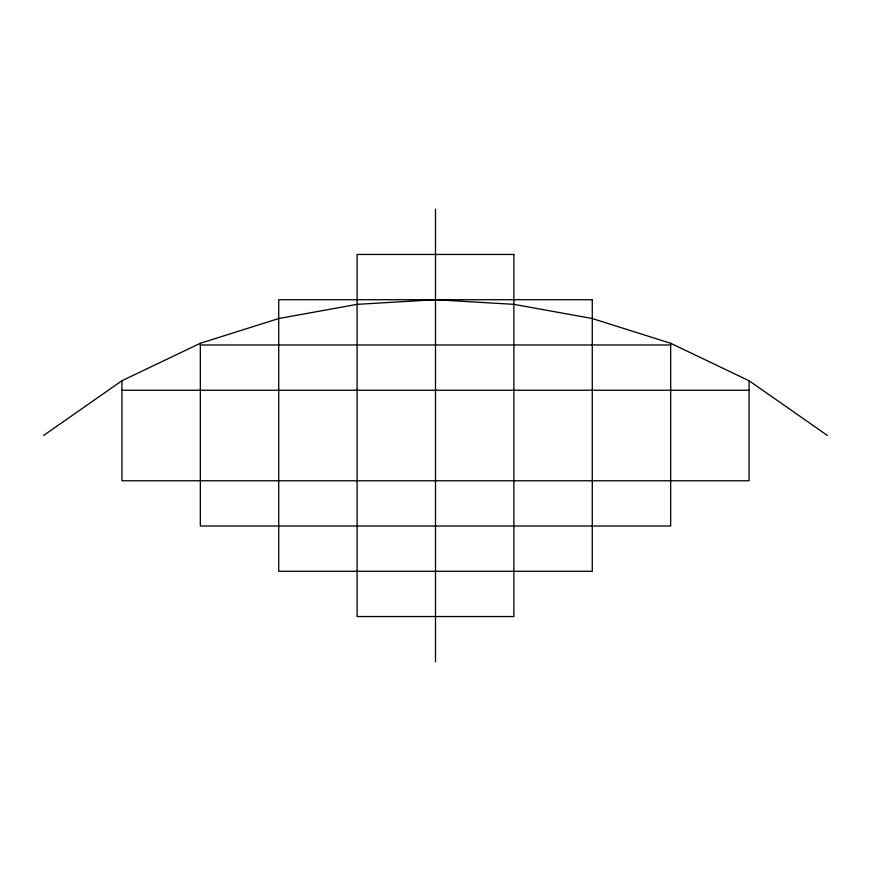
<?xml version="1.0" encoding="UTF-8"?>
<svg xmlns="http://www.w3.org/2000/svg" width="871" height="871" viewBox="0 0 871 871"><rect width="100%" height="100%" fill="white"/><g stroke="black" fill="none" stroke-linecap="round" stroke-linejoin="round"><path stroke-width="1.31" d="M43.55 435.5L121.94 380.736L200.33 343.283L278.72 318.536L357.11 304.349L435.5 299.722L513.89 304.349L592.28 318.536L670.67 343.283L749.06 380.736L827.45 435.5M200.33 344.981L670.67 344.981M121.94 390.241L749.06 390.241M749.06 380.736L749.06 480.759L121.94 480.759L121.94 380.736M670.67 343.283L670.67 526.019L200.33 526.019L200.33 343.283M435.5 209.214L435.5 661.786M513.89 254.463L357.11 254.463L357.11 616.537L513.89 616.537L513.89 254.463M592.28 299.722L278.72 299.722L278.72 571.278L592.28 571.278L592.28 299.722"/></g></svg>
